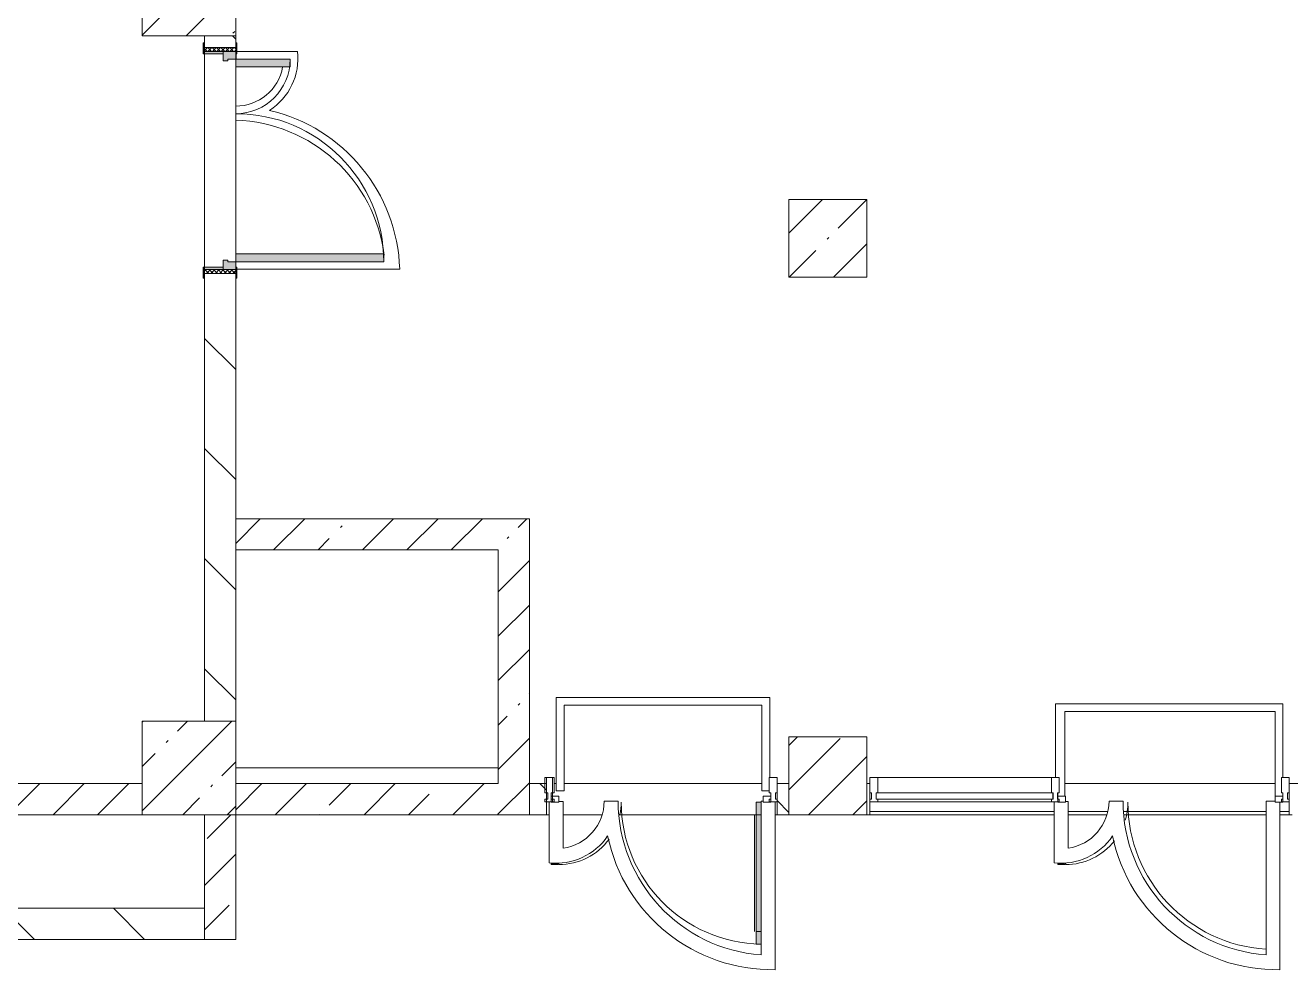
# Model space of a CAD drawing. Header units: millimetres. Extents: x -3456 to 185767, y -8553 to 29000.
# Drawn here: x 124167 to 132287, y 10705 to 16767 of the extents above; entities that cross this region are included whole.
import ezdxf

# ---------------------------------------------------------------- set-up
doc = ezdxf.new("R2010")
doc.units = ezdxf.units.MM
for name, color, linetype, lineweight, true_color in [('A-DETL-GENF-3', 7, 'Continuous', 5, 0xe2e2e2), ('A-DETL-GENF-4', 7, 'Continuous', 5, 0xaaaaaa), ('A-DOOR-3', 7, 'Continuous', 5, 0xaaaaaa), ('A-DOOR-4', 7, 'Continuous', 5, 0xe2e2e2), ('A-DOOR-FRAM-4', 7, 'Continuous', 5, 0xe2e2e2), ('A-DOOR-FRAM-5', 7, 'Continuous', 5, 0xaaaaaa), ('A-FLOR-2', 7, 'Continuous', 5, 0xaaaaaa)]:
    doc.layers.add(name, color=color, linetype=linetype, lineweight=lineweight, true_color=true_color)
for name, color, linetype, lineweight in [('A-GLAZ-CURT-3', 7, 'Continuous', 5), ('A-GLAZ-CWMG-4', 7, 'Continuous', 5), ('A-WALL', 7, 'Continuous', 9), ('I-WALL-3', 7, 'Continuous', 5), ('S-COLS-2', 7, 'Continuous', 5)]:
    doc.layers.add(name, color=color, linetype=linetype, lineweight=lineweight)
pattern_1 = [(135, (58756.86, 0), (-353.5534, -353.5534), [])]
pattern_2 = [(45, (58756.86, 0), (-285.1231, 285.1231), []), (45, (59042, 0), (-285.1231, 285.1231), [504.031, -100.806, 16.764, -84.042])]

# ---------------------------------------------------------------- blocks, each defined once
blk = doc.blocks.new('BSC_Колонна _Прямоугольная - 600х600-23205240-2_6_1_птичка')
at = {"layer": 'S-COLS-2'}
h = blk.add_hatch(dxfattribs=at)
h.set_pattern_fill('FP_118', color=256, style=0, pattern_type=2)
h.set_pattern_definition([(45, (-66460, -12000), (-285.1231, 285.1231), []), (45, (-66174.88, -12000), (-285.1231, 285.1231), [504.031, -100.806, 16.764, -84.042])])
h.paths.add_polyline_path([(300, -300), (300, 300), (-300, 300), (-300, -300)])
for p, q in [((300, 300), (-300, 300)), ((-300, 300), (-300, -300)), ((300, -300), (300, 300)), ((-300, -300), (300, -300))]:
    blk.add_line(p, q, dxfattribs=at)
blk = doc.blocks.new('BSC_Колонна _Прямоугольная - 600х600-V98-2_6_1_птичка')
at = {"layer": 'S-COLS-2'}
h = blk.add_hatch(dxfattribs=at)
h.set_pattern_fill('FP_127', color=256, style=0, pattern_type=2)
h.set_pattern_definition([(45, (-66460, -17000), (-285.1231, 285.1231), []), (45, (-66174.88, -17000), (-285.1231, 285.1231), [504.031, -100.806, 16.764, -84.042])])
h.paths.add_polyline_path([(-300, -300), (300, -300), (300, 300), (-300, 300), (-300, 6.9)])
for p, q in [((300, 300), (-300, 300)), ((-300, 300), (-300, -300)), ((300, -300), (300, 300)), ((-300, -300), (300, -300))]:
    blk.add_line(p, q, dxfattribs=at)
blk = doc.blocks.new('110_Дверь_СКБ_2Ст - Д-6_л__ ДОО_Дв_1450x2100h_Дверь из раздевальной в коридор-V102-2_6_1_птичка')
at = {"layer": 'A-DOOR-3'}
h = blk.add_hatch(dxfattribs=at)
h.set_pattern_fill('FP_137', color=256, style=0, pattern_type=2)
h.set_pattern_definition([(135, (1576.41, 164.685), (-14.14214, -14.14214), []), (225, (1576.41, 164.685), (14.14214, -14.14214), [])])
h.paths.add_polyline_path([(737.5, 100), (712.5, 100), (712.5, -100), (737.5, -100)])
at = {"layer": 'A-DOOR-4'}
for points in [[(662.5, 100), (662.5, 1050), (612.5, 1050), (612.5, 100)], [(-587.5, 100), (-587.5, 450), (-637.5, 450), (-637.5, 100)]]:
    blk.add_hatch(color=256, dxfattribs=at).paths.add_polyline_path(points)
h = blk.add_hatch(color=256, dxfattribs=at)
h.paths.add_polyline_path([(712.5, 100), (662.5, 100), (662.5, 50), (652.5, 50), (652.5, 20), (712.5, 20)])
h.paths.add_polyline_path([(-627.5, 20), (-627.5, 50), (-637.5, 50), (-637.5, 100), (-687.5, 100), (-687.5, 20)])
at = {"layer": 'A-DOOR-FRAM-4'}
for points in [[(-672.5, 100), (-672.5, 108), (-742.5, 108), (-742.5, 100)], [(767.5, 100), (767.5, 108), (697.5, 108), (697.5, 100)], [(-672.5, 20), (-687.5, 20), (-687.5, -100), (-672.5, -96)], [(712.5, 20), (697.5, 20), (697.5, -100), (712.5, -100)], [(-672.5, -100), (-742.5, -100), (-742.5, -108), (-672.5, -108)], [(767.5, -108), (767.5, -100), (697.5, -100), (697.5, -108)]]:
    blk.add_hatch(color=256, dxfattribs=at).paths.add_polyline_path(points)
at = {"layer": 'A-DOOR-FRAM-5'}
h = blk.add_hatch(dxfattribs=at)
h.set_pattern_fill('FP_138', color=256, style=0, pattern_type=2)
h.set_pattern_definition([(45, (-546.384, 164.685), (-14.1421, 14.1421), []), (135, (-546.384, 164.685), (-14.1421, -14.1421), [])])
h.paths.add_polyline_path([(-687.5, -96), (-687.5, 100), (-712.5, 100), (-712.5, -100), (-687.5, -100)])
at = {"layer": 'A-DOOR-3'}
for p, q in [((662.5, 1050), (612.5, 1050)), ((612.5, 1050), (612.5, 100)), ((662.5, 100), (662.5, 1050)), ((-637.5, 450), (-637.5, 100)), ((-587.5, 450), (-637.5, 450)), ((-587.5, 100), (-587.5, 450)), ((-637.5, 100), (-587.5, 100)), ((612.5, 100), (662.5, 100))]:
    blk.add_line(p, q, dxfattribs=at)
for centre, radius, start, end in [((662.5, 100), 950, 90, 180), ((-637.5, 100), 350, 360, 90)]:
    blk.add_arc(centre, radius, start, end, dxfattribs=at)
at = {"layer": 'A-DOOR-FRAM-5'}
for p, q in [((-672.5, 108), (-742.5, 108)), ((-742.5, 108), (-742.5, 100)), ((-742.5, 100), (-672.5, 100)), ((-687.5, 100), (-712.5, 100)), ((-712.5, 100), (-712.5, -100)), ((-637.5, 100), (-687.5, 100)), ((-687.5, 100), (-687.5, 20)), ((-687.5, -100), (-687.5, 100)), ((-672.5, 100), (-672.5, 108)), ((-637.5, 50), (-637.5, 100)), ((662.5, 100), (662.5, 50)), ((712.5, 100), (662.5, 100)), ((767.5, 108), (697.5, 108)), ((697.5, 108), (697.5, 100)), ((697.5, 100), (767.5, 100)), ((712.5, 20), (712.5, 100)), ((737.5, 100), (712.5, 100)), ((712.5, 100), (712.5, -100)), ((737.5, -100), (737.5, 100)), ((767.5, 100), (767.5, 108)), ((-687.5, 20), (-627.5, 20)), ((-672.5, 20), (-687.5, 20)), ((-687.5, 20), (-687.5, -100)), ((-672.5, -100), (-672.5, 20)), ((-627.5, 50), (-637.5, 50)), ((-627.5, 20), (-627.5, 50)), ((662.5, 50), (652.5, 50)), ((652.5, 50), (652.5, 20)), ((652.5, 20), (712.5, 20)), ((712.5, 20), (697.5, 20)), ((697.5, 20), (697.5, -100)), ((712.5, -100), (712.5, 20)), ((-672.5, -100), (-742.5, -100)), ((-742.5, -100), (-742.5, -108)), ((-742.5, -108), (-672.5, -108)), ((-712.5, -100), (-687.5, -100)), ((-687.5, -100), (-672.5, -100)), ((-672.5, -108), (-672.5, -100)), ((697.5, -100), (712.5, -100)), ((767.5, -100), (697.5, -100)), ((697.5, -100), (697.5, -108)), ((697.5, -108), (767.5, -108)), ((712.5, -100), (737.5, -100)), ((767.5, -108), (767.5, -100))]:
    blk.add_line(p, q, dxfattribs=at)
blk = doc.blocks.new('BSC_Колонна _Прямоугольная - 500х500-V151-2_6_1_птичка')
at = {"layer": 'S-COLS-2'}
h = blk.add_hatch(dxfattribs=at)
h.set_pattern_fill('FP_174', color=256, style=0, pattern_type=2)
h.set_pattern_definition([(45, (-70560, -15400), (-285.1231, 285.1231), []), (45, (-70274.88, -15400), (-285.1231, 285.1231), [504.031, -100.806, 16.764, -84.042])])
h.paths.add_polyline_path([(-250, -250), (250, -250), (250, 250), (-250, 250)])
for p, q in [((250, 250), (-250, 250)), ((-250, 250), (-250, -250)), ((250, -250), (250, 250)), ((-250, -250), (250, -250))]:
    blk.add_line(p, q, dxfattribs=at)
blk = doc.blocks.new('Прямоугольный импост - Импост структурный с накладкой - 160мм Темный-33326475-2_6_1_птичка')
at = {"layer": 'A-GLAZ-CWMG-4'}
for p, q in [((-50, 40), (-50, 140)), ((-50, 140), (0, 140)), ((0, 140), (0, 40)), ((-40, 40), (-50, 40)), ((-50, -17), (-50, 0)), ((-50, 0), (-40, 0)), ((-40, 0), (-40, 40)), ((-10, 40), (-10, 0)), ((0, 40), (-10, 40)), ((-10, 0), (0, 0)), ((0, 0), (0, -17)), ((0, -17), (-50, -17))]:
    blk.add_line(p, q, dxfattribs=at)
blk = doc.blocks.new('Дверь_Витражная_остекление_ - ВВ-6 остекление-32274838-2_6_1_птичка')
at = {"layer": 'A-DETL-GENF-3'}
for points in [[(-610, 930), (-642.6, 930), (-642.6, 20), (-610, 20), (-610, 577.8)], [(705, 420), (660, 420), (660, 410.2), (705, 410.4)]]:
    blk.add_hatch(color=256, dxfattribs=at).paths.add_polyline_path(points)
at = {"layer": 'A-DETL-GENF-4'}
for p, q in [((-642.6, 930), (-610, 930)), ((-610, 930), (-642.6, 930)), ((-610, 930), (-610, 20)), ((-610, 20), (-610, 930)), ((-642.6, 850), (-610, 850)), ((-601, 850), (-601, 100)), ((705, 420), (660, 420)), ((660, 420), (660, 410.2)), ((705, 420), (660, 420)), ((660, 420), (660, 410.2)), ((705, 420), (705, 408.4)), ((705, 408.4), (705, 420)), ((-642.6, 100), (-610, 100)), ((-610, 20), (-642.6, 20)), ((-642.6, 20), (-610, 20))]:
    blk.add_line(p, q, dxfattribs=at)
at = {"layer": 'A-DOOR-3'}
for p, q in [((655, 420), (655, 410.4)), ((-655, 20), (-705, 20)), ((-705, 20), (-705, -20)), ((-655, -20), (-655, 20)), ((705, 20), (655, 20)), ((655, 20), (655, -20)), ((705, -20), (705, 20)), ((-705, -20), (-655, -20)), ((655, -20), (705, -20))]:
    blk.add_line(p, q, dxfattribs=at)
for centre, radius, start, end in [((-655, 20), 910, 360, 89.20859), ((655, 20), 400, 90, 143.87233), ((655, 20), 400, 168.59224, 180)]:
    blk.add_arc(centre, radius, start, end, dxfattribs=at)
blk = doc.blocks.new('Прямоугольный импост - Импост структурный с накладкой - 160мм Темный-33326241-2_6_1_птичка')
at = {"layer": 'A-GLAZ-CWMG-4'}
for p, q in [((-25, 40), (-25, 140)), ((-25, 140), (25, 140)), ((25, 140), (25, 40)), ((-15, 40), (-25, 40)), ((-25, -17), (-25, 0)), ((-25, 0), (-15, 0)), ((-15, 0), (-15, 40)), ((15, 40), (15, 0)), ((25, 40), (15, 40)), ((15, 0), (25, 0)), ((25, 0), (25, -17)), ((25, -17), (-25, -17))]:
    blk.add_line(p, q, dxfattribs=at)
blk = doc.blocks.new('Прямоугольный импост - Импост структурный с накладкой - 160мм Темный-33326242-2_6_1_птичка')
at = {"layer": 'A-GLAZ-CWMG-4'}
for p, q in [((0, 140), (-50, 140)), ((-50, 140), (-50, 40)), ((0, 40), (0, 140)), ((-50, 40), (-40, 40)), ((-40, 0), (-50, 0)), ((-50, 0), (-50, -17)), ((-40, 40), (-40, 0)), ((-10, 0), (-10, 40)), ((-10, 40), (0, 40)), ((0, 0), (-10, 0)), ((0, -17), (0, 0)), ((-50, -17), (0, -17))]:
    blk.add_line(p, q, dxfattribs=at)
blk = doc.blocks.new('Прямоугольный импост - Импост структурный с накладкой - 160мм Темный-33326237-2_6_1_птичка')
at = {"layer": 'A-GLAZ-CWMG-4'}
for p, q in [((-50, 40), (-50, 140)), ((-50, 140), (0, 140)), ((0, 140), (0, 40)), ((-40, 40), (-50, 40)), ((-50, -17), (-50, 0)), ((-50, 0), (-40, 0)), ((-40, 0), (-40, 40)), ((-10, 40), (-10, 0)), ((0, 40), (-10, 40)), ((-10, 0), (0, 0)), ((0, 0), (0, -17)), ((0, -17), (-50, -17))]:
    blk.add_line(p, q, dxfattribs=at)
blk = doc.blocks.new('Дверь_Витражная_остекление_ - В-18-32468702-2_6_1_птичка')
at = {"layer": 'A-DETL-GENF-3'}
blk.add_hatch(color=256, dxfattribs=at).paths.add_polyline_path([(677.5, 420), (683.2, 410.4), (722.5, 410.4), (722.5, 420), (683.2, 420)])
at = {"layer": 'A-DETL-GENF-4'}
for p, q in [((722.5, 420), (677.5, 420)), ((677.5, 420), (677.5, 409.8)), ((722.5, 420), (677.5, 420)), ((677.5, 420), (677.5, 409.8)), ((722.5, 420), (722.5, 408.9)), ((722.5, 408.9), (722.5, 420))]:
    blk.add_line(p, q, dxfattribs=at)
at = {"layer": 'A-DOOR-3'}
for p, q in [((672.5, 420), (672.5, 409.2)), ((-672.5, 20), (-722.5, 20)), ((-722.5, 20), (-722.5, -20)), ((-672.5, -20), (-672.5, 20)), ((722.5, 20), (672.5, 20)), ((672.5, 20), (672.5, -20)), ((722.5, -20), (722.5, 20)), ((-722.5, -20), (-672.5, -20)), ((672.5, -20), (722.5, -20))]:
    blk.add_line(p, q, dxfattribs=at)
for centre, radius, start, end in [((-672.5, 20), 945, 360, 86.42063), ((672.5, 20), 400, 90, 141.82821), ((672.5, 20), 400, 163.22836, 180)]:
    blk.add_arc(centre, radius, start, end, dxfattribs=at)
blk = doc.blocks.new('Системная панель - Стекло - 40мм-32468815-2_6_1_птичка')
at = {"layer": 'A-GLAZ-CURT-3'}
for p, q in [((567, 0), (-567, 0)), ((-567, 0), (-567, -40)), ((567, -40), (567, 0)), ((-567, -40), (567, -40))]:
    blk.add_line(p, q, dxfattribs=at)
blk = doc.blocks.new('Прямоугольный импост - Импост структурный с накладкой - 160мм Темный-33326239-2_6_1_птичка')
at = {"layer": 'A-GLAZ-CWMG-4'}
for p, q in [((-25, 40), (-25, 140)), ((-25, 140), (25, 140)), ((25, 140), (25, 40)), ((-15, 40), (-25, 40)), ((-25, -17), (-25, 0)), ((-25, 0), (-15, 0)), ((-15, 0), (-15, 40)), ((15, 40), (15, 0)), ((25, 40), (15, 40)), ((15, 0), (25, 0)), ((25, 0), (25, -17)), ((25, -17), (-25, -17))]:
    blk.add_line(p, q, dxfattribs=at)
blk = doc.blocks.new('Прямоугольный импост - Импост структурный с накладкой - 160мм Темный-32468813-2_6_1_птичка')
at = {"layer": 'A-GLAZ-CWMG-4'}
for p, q in [((70880, 11940), (71994, 11940)), ((70880, 11783), (71994, 11783))]:
    blk.add_line(p, q, dxfattribs=at)

msp = doc.modelspace()

# ---------------------------------------------------------------- hatches: boundary and pattern name
at = {"layer": 'I-WALL-3'}
h = msp.add_hatch(dxfattribs=at)
h.set_pattern_fill('FP_131', color=256, style=0, pattern_type=2)
h.set_pattern_definition(pattern_1)
h.paths.add_polyline_path([(125316.9, 12300), (125516.9, 12300), (125516.9, 15175), (125316.9, 15175), (125316.9, 13536.1)])
h.paths.add_polyline_path([(125320.8, 16625), (125516.9, 16625), (125516.9, 16700), (125316.9, 16700), (125316.9, 16625)])
h.paths.add_polyline_path([(125378.9, 17300), (125516.9, 17300), (125516.9, 22700), (125316.9, 22700), (125316.9, 17300)])
h.paths.add_polyline_path([(125516.9, 23300), (125516.9, 24050), (125316.9, 24050), (125316.9, 23300)])
h.paths.add_polyline_path([(125516.9, 25950), (125516.9, 26500), (125316.9, 26500), (125316.9, 25950)])
h = msp.add_hatch(dxfattribs=at)
h.set_pattern_fill('FP_128', color=256, style=0, pattern_type=2)
h.set_pattern_definition(pattern_2)
h.paths.add_polyline_path([(127201.9, 13400), (127401.9, 13400), (127401.9, 13600), (125516.9, 13600), (125516.9, 13400), (126248.3, 13400)])
h = msp.add_hatch(dxfattribs=at)
h.set_pattern_fill('FP_128', color=256, style=0, pattern_type=2)
h.set_pattern_definition(pattern_2)
h.paths.add_polyline_path([(127201.9, 11700), (127401.9, 11700), (127401.9, 13400), (127201.9, 13400), (127201.9, 11800.7)])
h = msp.add_hatch(dxfattribs=at)
h.set_pattern_fill('FP_128', color=256, style=0, pattern_type=2)
h.set_pattern_definition(pattern_2)
h.paths.add_polyline_path([(119916.9, 11700), (124916.9, 11700), (124916.9, 11900), (119516.9, 11900), (119516.9, 11700), (119755.8, 11700)])
h.paths.add_polyline_path([(117896.9, 11700), (118916.9, 11700), (118916.9, 11900), (113516.9, 11900), (113516.9, 11700), (117096.1, 11700)])
h = msp.add_hatch(dxfattribs=at)
h.set_pattern_fill('FP_128', color=256, style=0, pattern_type=2)
h.set_pattern_definition(pattern_2)
h.paths.add_polyline_path([(126248.3, 11700), (127201.9, 11700), (127201.9, 11900), (125516.9, 11900), (125516.9, 11700)])
h = msp.add_hatch(dxfattribs=at)
h.set_pattern_fill('FP_131', color=256, style=0, pattern_type=2)
h.set_pattern_definition(pattern_1)
h.paths.add_polyline_path([(134236.9, 11700), (134236.9, 11900), (132276.9, 11900), (132276.9, 11700), (133668.4, 11700)])
h.paths.add_polyline_path([(129030.8, 11700), (129066.9, 11700), (129066.9, 11900), (128990.9, 11900), (128990.9, 11700)])
h.paths.add_polyline_path([(127401.9, 11700), (127510.9, 11700), (127510.9, 11900), (127401.9, 11900), (127401.9, 11800.7)])
h.paths.add_polyline_path([(129586.9, 11700), (129586.9, 11900), (129566.9, 11900), (129566.9, 11700)])
h = msp.add_hatch(dxfattribs=at)
h.set_pattern_fill('FP_128', color=256, style=0, pattern_type=2)
h.set_pattern_definition(pattern_2)
h.paths.add_polyline_path([(125316.9, 10900), (125516.9, 10900), (125516.9, 11700), (125316.9, 11700), (125316.9, 11100)])
h = msp.add_hatch(dxfattribs=at)
h.set_pattern_fill('FP_131', color=256, style=0, pattern_type=2)
h.set_pattern_definition(pattern_1)
h.paths.add_polyline_path([(125316.9, 10900), (125316.9, 11100), (120916.9, 11100), (120916.9, 10900), (122538.3, 10900)])
at = {"layer": 'S-COLS-2'}
h = msp.add_hatch(dxfattribs=at)
h.set_pattern_fill('FP_128', color=256, style=0, pattern_type=2)
h.set_pattern_definition(pattern_2)
h.paths.add_polyline_path([(129566.9, 11700), (129566.9, 12200), (129066.9, 12200), (129066.9, 11700)])

# ---------------------------------------------------------------- linework, layer by layer
at = {"layer": 'A-FLOR-2'}
for p, q in [((125519.9, 16585), (125519.9, 16550)), ((125912.9, 16600), (125524.9, 16600)), ((125516.9, 16248.1), (125516.9, 16158)), ((125524.9, 15201.1), (126569.2, 15201.1)), ((128943.7, 12453), (127573.7, 12453)), ((127573.7, 12453), (127573.7, 11853)), ((128943.7, 11940), (128943.7, 12453)), ((127623.7, 11853), (127623.7, 12403)), ((127623.7, 12403), (128893.7, 12403)), ((128893.7, 12403), (128893.7, 11853)), ((132237.4, 12412.4), (130777.6, 12412.4)), ((130777.6, 12412.4), (130777.6, 11940)), ((130837.6, 11820), (130837.6, 12362.4)), ((130837.6, 12362.4), (132187.4, 12362.4)), ((132187.4, 12362.4), (132187.4, 11820)), ((132237.4, 11940), (132237.4, 12412.4)), ((127201.9, 12000), (125516.9, 12000)), ((127529.3, 11783), (127529.3, 11392.1)), ((127573.7, 11853), (127623.7, 11853)), ((127618.8, 11785.1), (127590.9, 11785.1)), ((127618.8, 11485.1), (127618.8, 11785.1)), ((127970.8, 11788.1), (127881.2, 11788.1)), ((128900.9, 11788.1), (128888.5, 11788.1)), ((128888.5, 11788.1), (128888.5, 10800.5)), ((128893.7, 11853), (128940.9, 11853)), ((128978.2, 10705.4), (128978.2, 11783)), ((130769.3, 11783), (130769.3, 11392.1)), ((130858.8, 11785.1), (130841.9, 11785.1)), ((130858.8, 11485.1), (130858.8, 11785.1)), ((131210.8, 11788.1), (131121.2, 11788.1)), ((132186.9, 11788.1), (132128.5, 11788.1)), ((132128.5, 11788.1), (132128.5, 10800.5)), ((132218.2, 10705.4), (132218.2, 11780)), ((127529.3, 11700), (127510.9, 11700)), ((128990.9, 11700), (128978.2, 11700)), ((129586.9, 11720), (130769.3, 11720)), ((130769.3, 11700), (129586.9, 11700)), ((130858.8, 11720), (131112.9, 11720)), ((131214.5, 11720), (132128.5, 11720)), ((132218.2, 11720), (132276.9, 11720)), ((132276.9, 11700), (132218.2, 11700))]:
    msp.add_line(p, q, dxfattribs=at)
for centre, radius, start, end in [((125520.7, 16553.3), 395, 302.61833, 6.79242), ((125516.9, 16554.3), 306.2, 270, 349.74815), ((125490.7, 15169.3), 1079, 1.68848, 76.98917), ((125486.9, 15168.2), 990.3, 7.11312, 88.26401), ((127575, 11788.1), 306.2, 278.22053, 360), ((128961.1, 11788.1), 990.3, 180, 265.79425), ((130815, 11788.1), 306.2, 278.22053, 360), ((132201.1, 11788.1), 990.3, 180, 265.79425), ((127576, 11784.3), 395, 263.20758, 326.07537), ((128960, 11784.3), 1079, 191.7891, 270.96685), ((130816, 11784.3), 395, 263.20758, 326.07537), ((132200, 11784.3), 1079, 191.7891, 270.96685)]:
    msp.add_arc(centre, radius, start, end, dxfattribs=at)
at = {"layer": 'A-WALL'}
for p, q in [((127401.9, 11700), (127401.9, 11900)), ((125316.9, 10900), (125316.9, 11100))]:
    msp.add_line(p, q, dxfattribs=at)
at = {"layer": 'I-WALL-3'}
for p, q in [((125316.9, 16700), (125316.9, 16655)), ((125516.9, 16655), (125516.9, 16700)), ((125316.9, 15215), (125316.9, 16585)), ((125516.9, 16500), (125516.9, 16248.1)), ((125516.9, 16158), (125516.9, 15300)), ((125316.9, 15145), (125316.9, 12300)), ((125516.9, 12300), (125516.9, 15145)), ((127401.9, 13600), (125516.9, 13600)), ((127401.9, 11900), (127401.9, 13600)), ((125516.9, 13400), (127201.9, 13400)), ((127201.9, 13400), (127201.9, 11900)), ((124916.9, 11900), (119516.9, 11900)), ((127201.9, 11900), (125516.9, 11900)), ((127510.9, 11900), (127401.9, 11900)), ((127510.9, 11700), (127510.9, 11900)), ((127560.9, 11900), (127573.7, 11900)), ((127623.7, 11900), (128893.7, 11900)), ((129066.9, 11900), (128990.9, 11900)), ((128990.9, 11900), (128990.9, 11700)), ((129066.9, 11700), (129066.9, 11900)), ((129586.9, 11900), (129566.9, 11900)), ((129566.9, 11900), (129566.9, 11700)), ((129586.9, 11700), (129586.9, 11900)), ((130837.6, 11900), (132187.4, 11900)), ((134236.9, 11900), (132276.9, 11900)), ((132276.9, 11900), (132276.9, 11700)), ((123216.9, 11700), (124916.9, 11700)), ((125316.9, 11700), (125316.9, 11100)), ((125516.9, 10900), (125516.9, 11700)), ((125516.9, 11700), (127510.9, 11700)), ((127866.6, 11700), (127618.8, 11700)), ((128888.5, 11700), (127975.5, 11700)), ((128990.9, 11700), (129066.9, 11700)), ((129586.9, 11700), (129566.9, 11700)), ((131106.6, 11700), (130858.8, 11700)), ((132128.5, 11700), (131215.5, 11700)), ((132296.9, 11700), (132276.9, 11700)), ((125316.9, 11100), (123216.9, 11100)), ((120716.9, 10900), (125516.9, 10900))]:
    msp.add_line(p, q, dxfattribs=at)
at = {"layer": 'S-COLS-2'}
for p, q in [((129566.9, 12200), (129066.9, 12200)), ((129066.9, 12200), (129066.9, 11900)), ((129566.9, 11900), (129566.9, 12200)), ((129066.9, 11900), (129066.9, 11700)), ((129566.9, 11700), (129566.9, 11900)), ((129066.9, 11700), (129566.9, 11700))]:
    msp.add_line(p, q, dxfattribs=at)

# ---------------------------------------------------------------- block references
at = {"layer": 'A-DOOR-3'}
for name, p, rotation in [('110_Дверь_СКБ_2Ст - Д-6_л__ ДОО_Дв_1450x2100h_Дверь из раздевальной в коридор-V102-2_6_1_птичка', (125416.9, 15912.5), 269.9999999999999), ('Дверь_Витражная_остекление_ - ВВ-6 остекление-32274838-2_6_1_птичка', (128245.9, 11800), 180), ('Дверь_Витражная_остекление_ - В-18-32468702-2_6_1_птичка', (131514.4, 11800), 180)]:
    msp.add_blockref(name, p, dxfattribs=dict(at, rotation=rotation))
at = {"layer": 'A-GLAZ-CURT-3', "rotation": 180}
msp.add_blockref('Системная панель - Стекло - 40мм-32468815-2_6_1_птичка', (130193.9, 11800), dxfattribs=at)
at = {"layer": 'A-GLAZ-CWMG-4', "extrusion": (0, 0, -1)}
for name, p in [('Прямоугольный импост - Импост структурный с накладкой - 160мм Темный-33326241-2_6_1_птичка', (-127525.9, 11800)), ('Прямоугольный импост - Импост структурный с накладкой - 160мм Темный-33326475-2_6_1_птичка', (-127510.9, 11800)), ('Прямоугольный импост - Импост структурный с накладкой - 160мм Темный-33326237-2_6_1_птичка', (-129586.9, 11800)), ('Прямоугольный импост - Импост структурный с накладкой - 160мм Темный-33326239-2_6_1_птичка', (-130775.9, 11800)), ('Прямоугольный импост - Импост структурный с накладкой - 160мм Темный-33326241-2_6_1_птичка', (-130776.9, 11800))]:
    msp.add_blockref(name, p, dxfattribs=at)
at = {"layer": 'A-GLAZ-CWMG-4'}
for name, p in [('Прямоугольный импост - Импост структурный с накладкой - 160мм Темный-33326242-2_6_1_птичка', (128990.9, 11800)), ('Прямоугольный импост - Импост структурный с накладкой - 160мм Темный-32468813-2_6_1_птичка', (58756.9, 0)), ('Прямоугольный импост - Импост структурный с накладкой - 160мм Темный-33326242-2_6_1_птичка', (132276.9, 11800))]:
    msp.add_blockref(name, p, dxfattribs=at)
at = {"layer": 'S-COLS-2'}
for name, p in [('BSC_Колонна _Прямоугольная - 600х600-V98-2_6_1_птичка', (125216.9, 17000)), ('BSC_Колонна _Прямоугольная - 500х500-V151-2_6_1_птичка', (129316.9, 15400)), ('BSC_Колонна _Прямоугольная - 600х600-23205240-2_6_1_птичка', (125216.9, 12000))]:
    msp.add_blockref(name, p, dxfattribs=at)

doc.saveas('drawing.dxf')
